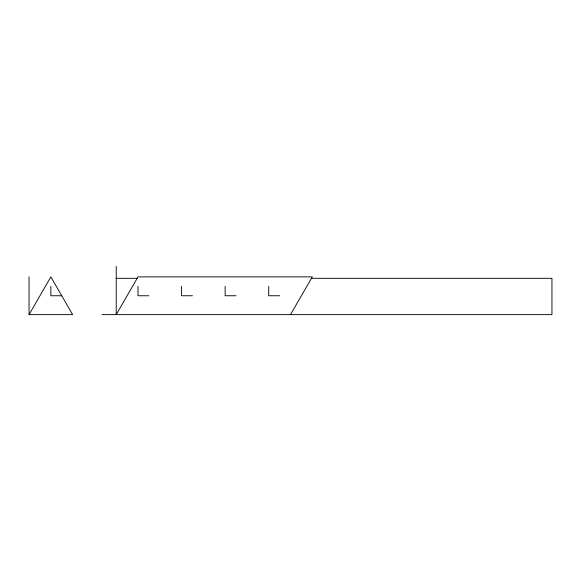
<?xml version="1.0" encoding="UTF-8"?>
<svg xmlns="http://www.w3.org/2000/svg" width="581" height="581" viewBox="0 0 581 581"><rect width="100%" height="100%" fill="white"/><g stroke="black" fill="none" stroke-linecap="round" stroke-linejoin="round"><path stroke-width="0.87" d="M29.065 314.619L50.852 276.883L72.64 314.619L29.065 314.619L29.05 276.883M311.387 278.306L551.95 278.306L551.95 314.619L116.215 314.619L137.995 276.883L312.295 276.883L290.507 314.619M116.215 278.306L137.087 278.306M61.746 295.751L50.852 295.751L50.852 286.317M148.889 295.751L137.995 295.751L137.995 286.317M192.464 295.751L181.57 295.751L181.57 286.317M236.039 295.751L225.145 295.751L225.145 286.317M279.614 295.751L268.72 295.751L268.72 286.317M102.031 314.619L115.481 314.619M116.215 266.381L116.215 314.619"/></g></svg>
